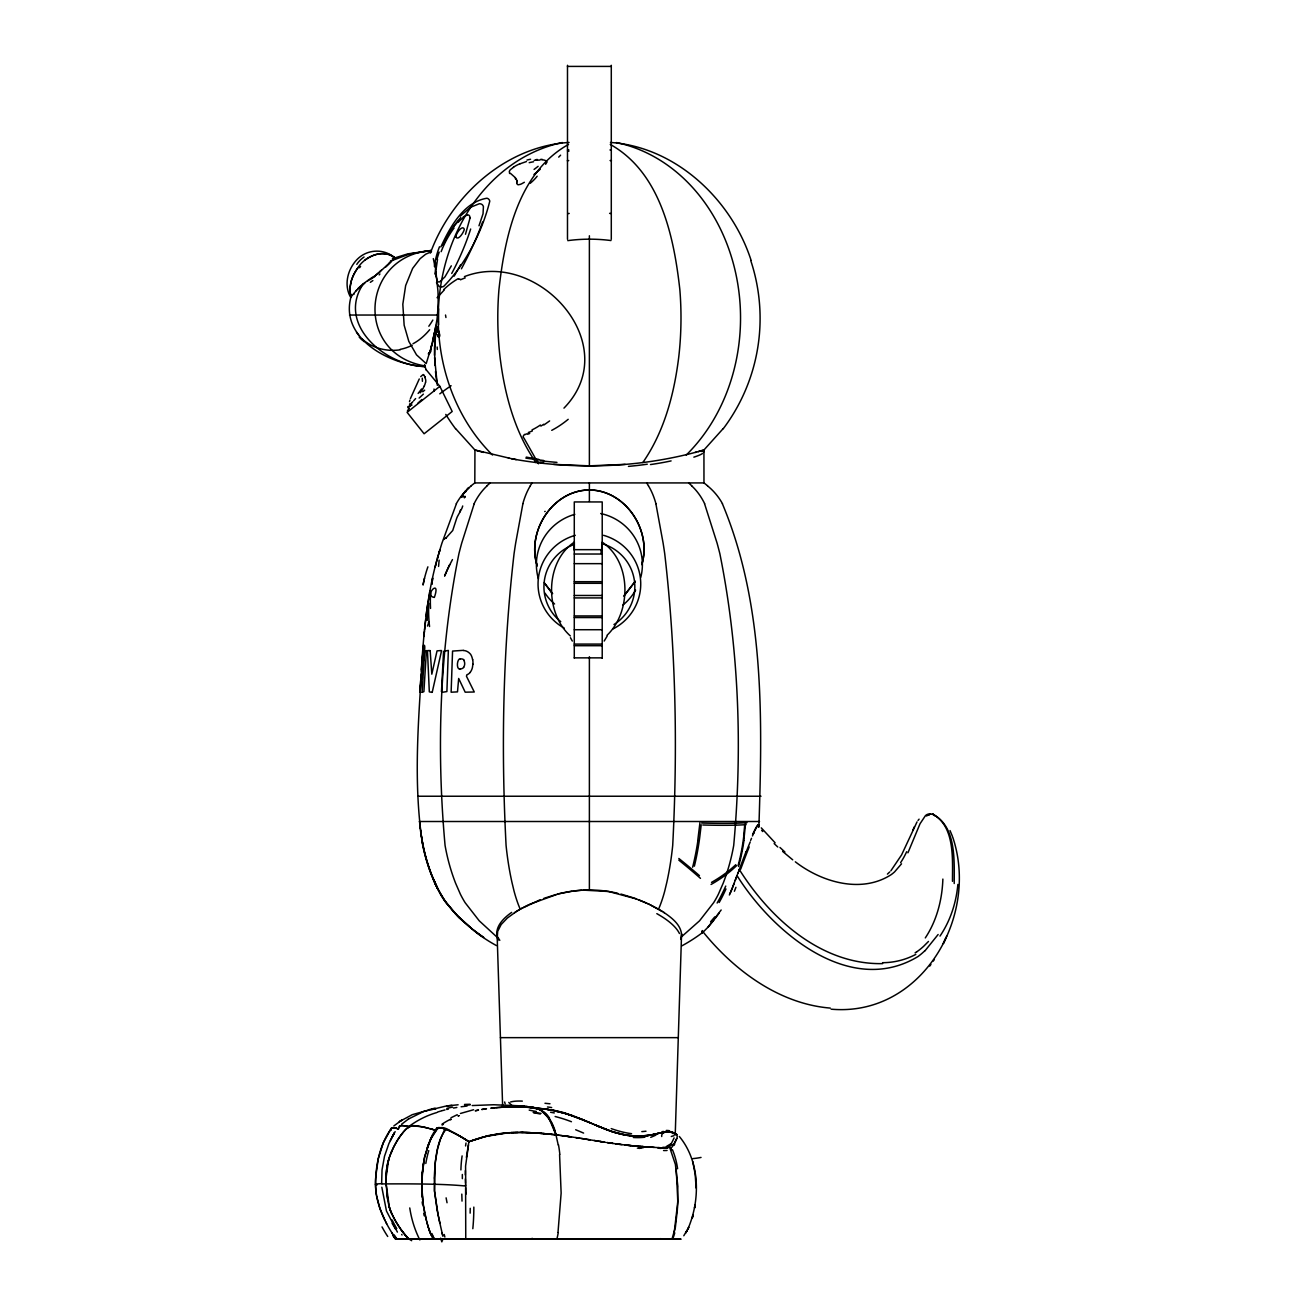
<?xml version="1.0" encoding="UTF-8"?>
<svg xmlns="http://www.w3.org/2000/svg" width="1306" height="1306" viewBox="0 0 1306 1306"><rect width="100%" height="100%" fill="white"/><g stroke="black" fill="none" stroke-linecap="round" stroke-linejoin="round"><path stroke-width="1.5" d="M574.281 550.087L574.281 542.17C544.765 561.939 544.602 612.938 570.347 635.94M465.311 1174.91L465.377 1170.584M679.349 1136.498C700.375 1161.785 700.506 1200.622 687.56 1229.746L688.768 1227.33L683.789 1235.754M435.127 274.015L435.747 265.755M663.66 912.29C671.937 917.889 681.993 925.399 681.618 936.5M421.724 1182.763L423.405 1163.042M434.294 1178.192L434.457 1190.321M422.165 1173.327L421.838 1189.505M497.194 933.741L497.162 936.5M421.789 1180.657L421.756 1186.403M434.278 1177.816C435.078 1161.899 436.335 1140.726 446.081 1129.363M421.773 1180.493L421.952 1176.592M675.218 1135.094L681.569 933.741M421.969 677.504L422.181 672.819M677.7 1204.458L677.814 1186.779M677.651 1205.275L677.471 1208.523M375.818 1176.494C373.532 1198.026 382.495 1218.776 394.167 1236.325M420.091 691.805L422.442 662.632M421.234 671.202L423.617 644.886M429.87 590.998L429.609 593.316M421.985 1175.873L424.711 1156.479L430.18 1140.301M421.348 669.521C423.862 630.504 427.405 591.177 438.767 553.597A480.412 480.412 0 0 1 441.934 543.165L456.398 503.757M677.422 1209.34L675.365 1227.395L672.035 1238.921L396.142 1238.921M375.834 1176.004L378.234 1158.846L383.262 1142.848L391.327 1128.237L395.947 1128.172M474.209 503.757L461.687 543.165A480.412 416.043 90 0 0 458.945 553.597C439.681 649.066 436.253 748.567 445.068 845.423A179.493 155.447 90 0 0 452.578 874.906A196.553 170.221 90 0 0 455.582 883.183L460.398 894.218A98.701 85.478 90 0 0 465.132 902.691L479.253 920.828L497.276 937.382L497.668 931.374L501.161 924.534L507.348 918.036L516.164 911.621M745.661 822.535L743.816 840.46M954.213 883.525C954.196 860.262 956.482 826.274 932.582 814.095C955.143 826.274 952.417 858.956 952.482 881.321M420.042 692.311C417.936 689.601 428.678 635.744 423.177 646.992C419.112 712.896 412.418 779.829 422.752 845.423A179.493 179.493 0 0 0 431.421 874.906A196.553 196.553 0 0 0 434.882 883.183L440.432 894.218A98.701 98.701 0 0 0 445.917 902.691L458.879 917.661L476.674 932.859A161.177 161.177 0 0 0 496.427 945.577M472.919 664.199L472.413 667.546A10.138 7.15 -84.3 0 1 470.225 672.264M744.763 824.51L743.669 835.807M422.213 1172.739L424.254 1158.471L428.107 1145.182M424.009 636.153L423.928 636.43M424.075 634.977L424.499 630.945M424.172 633.965L424.27 632.953M391.016 1128.923L391.18 1130.163A35.964 7.314 35 0 1 390.967 1129.461A30.691 6.236 35 0 1 391.016 1128.923C379.311 1145.329 374.985 1167.335 375.671 1187.693M434.49 355.265L435.616 332.099L434.474 348.065L435.012 365.5M425.723 619.681L425.185 624.056M699.934 822.764L697.714 840.917M424.564 629.949L425.119 625.019M701.208 824.755L699.869 836.167A186.04 122.927 -86.9 0 1 694.368 866.188M435.273 1162.405L434.506 1191.186L438 1214.237M427.911 603.062L428.041 601.87L427.764 604.058A257.919 184.685 6 0 0 426.099 616.383M423.046 657.049L423.683 651.563M681.601 936.712L699.526 920.828L713.647 902.691A98.701 85.478 -90 0 0 718.382 894.218L723.197 883.183A196.553 170.221 -90 0 0 726.185 874.906A179.493 155.447 -90 0 0 733.711 845.423C742.526 748.567 739.098 649.066 719.835 553.597A480.412 416.043 -90 0 0 717.092 543.165L704.571 503.757M754.754 830.877A43.31 2.987 -69.8 0 1 758.9 826.714C762.378 719.084 764.908 605.119 722.381 503.757M432.678 578.068L431.927 584.125M435.371 1161.589L437.526 1149.149M432.433 579.701L431.829 584.141M429.658 592.5L429.854 590.981M466.389 1157.443L466.585 1156.055M468.511 1144.921L465.573 1166.062L465.801 1192.77M661.718 1136.53C660.314 1128.808 681.716 1130.751 676.394 1139.403M694.563 1208.083L695.053 1204.85L694.612 1207.756M432.27 580.288L432.661 578.395M466.634 1155.908L468.887 1141.673L467.515 1140.791M558.005 1232.391L561.139 1193.064L559.572 1154.439M641.981 563.996C651.906 529.991 625.133 489.766 588.875 489.979C552.209 490.566 526.204 531.917 537.288 566.004C526.122 531.754 552.52 490.158 589.381 489.962C625.705 490.158 652.118 530.693 641.785 564.665M431.911 344.278L430.719 349.159L434.62 332.116A43.996 8.032 -86 0 0 435.926 325.406L437.118 328.002M434.637 332.132L432.923 339.658M387.702 1163.14A70.54 65.3 90 0 0 386.201 1183.938A70.263 65.055 90 0 1 387.702 1163.14L388.225 1161.344A59.733 55.293 90 0 1 388.992 1158.667A65.267 60.435 90 0 1 390.821 1153.459L392.257 1150.064A85.494 79.144 -90 0 1 400.86 1135.143L405.644 1129.543A27.263 25.238 -90 0 1 407.439 1127.992L409.643 1126.376M437.706 1148.415L440.253 1139.779M437.51 259.339L435.42 274.048L437.51 281.476A15.835 5.714 -73.2 0 0 439.714 281.818L444.938 276.872L451.321 265.853M428.776 621.558L428.27 623.386M522.89 503.757L515.658 543.165A480.412 240.206 -90 0 0 514.074 553.597C502.875 650.257 501.014 748.289 506.075 845.423A179.493 89.739 -90 0 0 510.401 874.906A198.724 99.37 -90 0 0 511.919 882.187L514.025 890.986A100.301 50.15 -90 0 0 518.662 905.433L520.196 909.188L516.784 911.229M674.206 1232.603L677.814 1201.569L676.23 1169.033M436.188 563.164L435.143 566.967M435.633 565.123L435.877 564.143M435.371 566.249L435.094 567.147M692.425 1217.518L693.16 1214.76L692.343 1217.845M439.322 551.867L439.926 549.891L437.983 556.47M436.4 562.184L437.232 559.311M462.716 505.977L462.144 507.74A4.081 1.061 -65.5 0 1 461.753 508.654L457.443 516.523A6.301 1.91 -69.3 0 0 456.561 518.662L452.725 530.497L445.575 538.447M437.722 557.401L437.461 558.348L438.032 556.47M680.997 939.455L681.667 934.9M427.944 624.546L427.486 626.08M409.48 401.66L409.937 400.126M427.47 650.715L429.315 691.854L432.041 692.392M426.736 1149.149L431.16 1138.293L436.89 1129.592M410.411 398.591L419.275 378.969M351.445 295.336C338.287 337.764 389.433 364.88 425.087 366.562C385.499 366.023 335.74 324.231 363.509 283.549M701.926 931.864L701.91 932.762L702.889 932.255A49.661 2.726 -52.2 0 1 702.546 930.558L701.975 931.717M676.72 1138.505L673.831 1144.301M440.514 1139.028L444.889 1128.923A30.691 7.624 34.2 0 1 446.456 1129.51L448.627 1130.392M738.004 872.914L732.666 887.182M736.731 876.359L735.213 880.44M737.874 873.257L746.02 851.708M430.392 253.086C451.55 195.198 506.255 146.207 569.057 142.452M734.135 883.346L733.58 884.799M733.401 885.288L732.291 888.129M428.237 1144.856L429.854 1141.003M465.475 234.28L470.095 217.808M676.394 1139.371L676.051 1140.236M478.992 225.807L483.04 213.776L483.416 206.609A21.778 8.571 -52 0 0 479.302 203.752L470.486 207.295L460.332 216.045M732.437 887.721L731.474 890.137M440.873 246.932C449.884 227.326 463.597 202.038 486.926 198.234A21.435 8.587 -48.9 0 1 489.783 201.124C482.42 231.276 465.475 264.498 443.616 286.471A26.659 10.448 -71.6 0 1 439.077 286.275L436.465 282.667M732.095 888.602L730.364 892.749M390.821 1153.459L391.522 1151.745M831.122 1009.179C921.465 1017.227 979.941 916.551 952.564 836.705M662.273 911.392L658.583 909.188L660.101 905.433A100.301 50.15 90 0 0 664.754 890.986L666.86 882.187A198.724 99.37 90 0 0 668.362 874.906A179.493 89.739 90 0 0 672.704 845.423C677.765 748.289 675.904 650.257 664.705 553.597A480.412 240.206 90 0 0 663.121 543.165L655.89 503.757M731.148 890.921L729.94 893.712M917.024 821.898L901.581 854.924L890.888 870.775M438.571 566.429L439.143 560.094M750.624 840.411L751.521 838.305M730.168 893.206L729.368 895.002M912.91 830.061L914.429 826.633M675.839 1140.726L674.99 1142.472M946.687 936.239L943.324 943.552L945.985 937.773M753.872 833.114L754.378 832.069M429.968 1140.775C434 1129.363 439.485 1122.85 451.615 1131.747M907.931 852.802L920.044 823.727L925.448 815.63A15.574 7.999 -81.9 0 1 928.158 814.144L930.117 814.095L928.876 815.14M430.311 1140.04L433.037 1134.93M390.282 1140.53L394.412 1132.808L388.959 1143.419L384.519 1156.202L382.038 1169.85L381.63 1183.742M460.74 264.612L454.161 276.121M391.784 1137.493L395.147 1131.633M604.188 641.05L607.208 636.006M674.778 1142.848L674.092 1143.942M685.879 1232.668L687.185 1230.399L685.683 1232.978M530.318 485.685L532.097 482.926M461.279 496.721L463.532 493.717M407.407 410.917L409.268 408.272M433.641 1133.935L436.024 1130.376A27.687 6.873 34.2 0 1 443.73 1128.498M938.132 934.492L925.072 950.719M420.712 376.634L423.144 374.544A29.091 5.012 -76.2 0 1 423.764 374.985M350.808 297.164L356.489 290.291M721.157 910.004L707.819 927.391M642.813 462.553C664.395 431.486 674.223 393.857 678.777 356.75A162.222 75.65 -90 0 0 679.822 289.426C673.896 236.533 660.542 172.588 610.261 144.411M718.969 913.302L715.394 918.249M929.758 966.097L930.917 964.465M933.268 961.085L934.378 959.486M429.005 353.11L428.319 353.975L428.988 353.126A36.519 7.346 87.6 0 0 430.784 349.551M901.532 863.805L894.61 871.853A54.983 43.653 78.9 0 1 891.214 874.628C861.389 893.957 821.523 882.138 795.321 861.813M358.089 267.501C352.065 275.746 347.951 286.487 351.151 296.658A33.744 25.353 -35.7 0 1 350.139 287.075L351.428 280.48A40.91 30.724 -35.7 0 1 357.73 268.024C364.733 256.4 383.442 248.124 394.755 257.821M420.238 392.861L422.197 390.004A8.913 2.726 -62.5 0 0 424.189 386.005M410.166 404.958L411.047 403.815A74.932 15.754 -28.5 0 1 411.619 403.032M545.63 164.246L546.398 163.07A11.574 4.179 -20.1 0 0 546.659 162.009M714.594 919.293L709.37 925.66M453.509 226.722L458.324 221.171M432.221 692.294L441.575 650.633M723.181 428.597L703.967 449.966L699.787 451.174M918.02 820.478L919.081 819.156M463.532 493.717L465.263 491.676M437.086 297.719L444.432 289.785M411.733 402.966L412.81 401.726M403.423 1131.861L398.656 1138.375A96.824 89.641 90 0 0 393.286 1147.892L390.004 1155.467A53.171 49.22 90 0 0 388.568 1159.973L385.841 1179.432A18.072 16.733 -90 0 0 385.792 1181.391L389.368 1207.364A35.278 32.65 90 0 0 390.804 1211.707L394.836 1219.739A141.717 131.188 -90 0 0 401.383 1230.089L407.505 1237.631A20.651 19.117 90 0 0 410.117 1239.737L411.684 1240.7M415.618 398.575L413.675 400.746M708.717 926.411L703.363 931.88M465.769 491.089L468.968 487.693M403.962 1131.257L404.517 1130.669A26.969 24.961 -90 0 1 407.554 1127.927L412.223 1125.69L422.654 1126.898M399.244 1127.715L399.114 1126.703A45.514 6.285 22 0 1 409.349 1126.605L409.447 1126.556A45.514 7.314 21.5 0 1 421.74 1126.719L424.94 1127.405M928.484 941.446L923.783 946.164A88.286 74.132 67.2 0 1 916.959 951.699M563.963 408.125C625.443 345.062 538.137 247.911 464.43 276.611M355.885 290.911L364.766 283.108M624.905 594.899L635.369 581.203L623.631 596.091M394.477 258.082L392.779 259.747M392.584 259.943L391.457 261.037M391.588 260.906L390.38 262.065M487.089 485.685L490.158 482.926M390.641 261.82L388.976 263.404M419.128 398.069L423.373 394.102M389.253 263.143L382.446 269.444M887.427 874.106L889.729 871.935M382.152 269.705L374.332 276.513A18.529 1.355 -39.8 0 0 377.418 273.885M379.295 272.236L380.128 271.501M378.854 272.611L377.532 273.754M533.942 174.547L540.325 169.176M401.546 1124.27L408.582 1118.932M434.359 597.397C441.346 577.285 423.111 595.928 434.31 597.413M471.254 485.685L474.813 482.926L703.967 482.926L707.509 485.685M393.857 1125.919L402.117 1119.879L399.195 1121.772M607.078 635.238C631.729 611.747 631.516 561.776 602.213 542.17L602.213 549.663L574.281 549.663L574.281 542.17M439.844 386.331L407.097 412.337L424.107 433.772L452.186 411.488L439.844 386.331L425.936 369.418M646.666 1238.757L650.568 1238.937M407.439 1127.992L408.713 1127.062M442.179 1125.103L443.338 1124.254M549.63 420.924L543.949 424.94M367.639 280.986L369.141 279.925M926.525 816.005L929.823 814.095M463.222 216.927L467.205 215.033M513.585 167.217L510.434 169.633A9.403 2.743 -28.7 0 0 509.503 172.294M915.098 952.841L916.91 951.633M524.359 182.269L521.682 183.787A6.432 2.792 -28.4 0 1 520.066 184.424L518.417 184.75A2.677 1.224 -29.5 0 1 517.878 184.685L517.339 184.342A8.244 3.722 -27.7 0 1 517.111 183.966A15.003 6.889 -23.5 0 1 516.719 182.758M514.45 912.731L517.225 910.951M399.914 1121.315L412.239 1114.687L429.788 1109.741M517.829 910.592L520 909.303M408.37 1119.062L423.846 1111.406L446.277 1106.002M520.196 909.188L540.096 899.785M520.963 908.747L522.547 907.866M450.325 1119.846L451.239 1119.34M462.993 496.59A34.38 6.416 -65.1 0 0 462.699 496.721L461.361 497.423M458.912 279.353L459.81 278.864M444.497 539.068L443.648 539.443M523.445 907.392L528.359 904.895M450.994 1117.756L457.247 1114.72M390.396 261.167L409.496 254.001L431.225 250.54C360.244 255.813 354.448 354.612 425.315 365.974M529.305 904.421L557.776 894.088M568.518 144.411C518.237 172.588 504.867 236.533 498.957 289.426A162.222 75.65 90 0 0 500.002 356.734C504.557 393.857 514.384 431.486 535.95 462.553M520.049 163.789L526.449 161.569M528.293 432.515L532.342 430.996M543.835 898.381L556.209 894.496M484.461 1136.71L468.887 1141.673L488.705 1135.534L505.569 1132.955M471.009 1140.922L473.001 1140.22A84.612 41.906 -23.3 0 1 483.155 1137.036L497.749 1133.902M392.42 258.67L407.717 253.886L431.209 250.507M460.43 1113.479L473.588 1109.741M437.526 1112.043L440.857 1111.047M703.934 449.982L703.967 482.926M669.668 1147.337L675.398 1164.462L677.798 1186.011M702.71 450.341L698.139 451.631M441.689 1110.802L445.036 1109.92M699.004 451.403C638.863 467.875 575.015 470.029 513.699 459.141M695.184 452.431L696.245 452.154M429.217 1109.659L435.061 1108.108M485.277 1136.481L508.785 1132.71M557.597 894.12C577.203 888.945 598.066 888.586 617.803 893.304M656.412 1133.837L657.783 1133.494L647.988 1135.551M656.118 1133.902L659.432 1133.118M559.36 893.679L572.126 891.214M657.979 1133.461L660.967 1132.775M658.338 1133.363L666.305 1131.992M446.717 1109.496L448.399 1109.104M654.29 1134.343L660.689 1132.841M654.094 1134.375L655.024 1134.163L648.364 1135.502M654.469 1134.294L651.727 1134.898M653.914 1134.424L651.612 1134.914M446.913 1108.337L452.578 1107.113M668.884 1147.533L667.17 1147.778M660.64 1132.841L664.95 1132.106M478.339 1110.133L475.204 1110.786L478.486 1110.1M661.375 1132.694L662.191 1132.531M453.46 1108.059L456.855 1107.455M651.057 1135.028L638.634 1136.269M649.996 1135.224L638.259 1136.269M481.685 1109.512L486.501 1108.745L484.069 1109.104M482.11 1109.431L483.367 1109.218M432.531 1109.333L435.91 1108.778M431.502 1109.496L434.898 1108.99M498.729 1133.755L509.846 1132.661M463.385 496.476L463.842 496.476A15.117 2.612 -58.3 0 1 464.397 497.145M461.1 1106.786L467.075 1106.035M647.792 1135.6L642.764 1136.122M647.335 1135.649L636.985 1136.253L625.721 1135.126M400.142 349.828C388.241 351.543 375.72 349.029 365.876 341.976M451.827 1105.333L446.979 1105.937L458.128 1104.778M573.873 890.97L581.513 890.235M536.211 159.61L537.386 159.479M490.893 1108.174L492.15 1108.027M491.268 1108.125L503.43 1107.162M492.77 1107.961L494.664 1107.782M644.021 1136.024L645.376 1135.893M382.674 1183.905C404.109 1183.856 441.33 1183.562 465.54 1186.028M464.658 1105.317L470.242 1104.811M495.921 1107.668L497.798 1107.504M472.201 1105.545L493.619 1104.745L520.474 1105.839M625.15 464.381L589.381 465.85L553.63 464.381M665.521 1132.041C668.737 1129.935 675.806 1134.685 675.3 1133.706M506.14 1132.939L522.384 1132.449M498.468 1107.455L500.867 1107.308M882.66 963.616C821.36 964.922 770.132 918.608 739.278 869.486M666.582 1147.827L662.387 1147.811M501.667 1107.259L514.629 1106.9M679.757 1238.953L680.589 1238.921L678.581 1238.921M583.162 890.121L608.645 891.508L636.43 898.936M512.213 1132.547L510.842 1132.596L517.78 1132.449M504.687 1107.113L506.548 1107.031M641.964 1136.171L627.762 1135.453L613.216 1131.976M680.459 1238.953L679.479 1238.921M512.736 1132.531L514.205 1132.482M464.512 1104.435L470.127 1104.272M507.185 1107.015L509.666 1106.949M514.923 1132.449L520.131 1132.416M511.168 1105.692L531.526 1107.145M510.45 1106.933L523.935 1107.096M655.939 1238.953L657.522 1238.937M426.376 650.551L424.662 651.319L422.099 692.294M427.601 650.584L430.049 650.568M441.346 650.502L437.037 650.878L431.813 674.19L430.164 650.649M463.434 650.339L452.562 651.074L451.125 692.213L457.492 691.87L458.684 678.467L465.181 692.18L474.274 692L466.471 676.263L466.846 674.778A11.689 7.967 -82.6 0 0 470.274 672.378M655.22 1238.953L653.735 1238.953M460.349 658.795C457.165 658.224 455.892 669.341 459.957 669.178M511.495 1105.692L514.009 1105.725M396.355 1238.921L397.759 1238.921M658.518 1238.921L660.705 1238.921M671.708 1238.937L674.255 1238.921M422.148 692.376L423.895 691.625L426.442 650.633M518.204 1105.774L516.817 1105.79M396.453 1238.921L404.387 1238.904M404.746 1238.904L421.332 1238.888M671.039 1238.937L669.684 1238.937M675.79 1238.921L678.043 1238.921M567.49 66.41L611.29 66.41M610.457 142.452C675.708 146.909 731.425 199.394 751.081 260.302M349.486 315.04L437.445 315.04M574.281 554.022L602.213 554.022M574.281 563.653L602.213 563.653M574.281 581.692L602.213 581.692M574.281 583.309L602.213 583.309M574.281 595.471L602.213 595.471M574.281 597.919L602.213 597.919M574.281 615.942L602.213 615.942M574.281 617.558L602.213 617.558M574.281 629.721L602.213 629.721M574.281 644.087L602.213 644.087M574.281 645.703L602.213 645.703M574.281 657.865L602.213 657.865M417.773 796.236L761.006 796.236M929.497 814.095L932.941 814.095M419.259 821.507L759.521 821.507M500.41 1037.65L678.369 1037.65M443.665 1238.921L458.341 1238.921M396.093 1239.214L680.867 1239.214M677.732 1238.921L672.035 1238.921M422.213 1238.888L442.603 1238.921M653.343 1238.953L651.384 1238.953M665.162 1238.921L669.194 1238.937M515.87 1106.917L517.715 1106.933M520.343 1132.416L525.045 1132.498M518.351 1105.774L530.22 1106.933M521.012 1132.416L529.24 1132.629M513.013 1105.709L515.952 1105.774M637.932 1136.269L629.721 1135.714M522.351 1132.433L523.706 1132.465M518.955 1106.949L520.18 1106.982M540.766 159.332L542.317 159.414M830.273 1008.085C779.453 1003.939 734.494 970.685 703.183 932.043M520.768 1106.998L523.135 1107.064M524.62 1132.482L532.375 1132.808M517.927 1105.823L522.726 1106.035M525.714 1132.514L530.383 1132.694M663.334 1147.941L649.294 1147.06M523.853 1107.096L535.607 1107.815L534.725 1107.668M636.985 1136.253L626.407 1135.241M524.457 1107.113L525.681 1107.178M529.126 1132.645L531.509 1132.743M526.906 1107.227L533.697 1107.651M530.628 1132.71L539.003 1133.233M660.673 1147.778L657.946 1147.615M520.457 1105.839L537.566 1108.843A84.302 40.698 89.2 0 1 542.398 1111.08L543.329 1111.863M532.636 1132.792L541.745 1133.445M529.322 1107.357L530.971 1107.39M652.38 1147.272L650.143 1147.125M668.705 1131.976L672.982 1132.677L671.659 1132.335M534.905 1132.922L540.325 1133.33M646.519 1146.897L647.76 1146.978L643.629 1146.701M654.175 1147.37L642.03 1146.603M642.274 1146.57L643.287 1146.652M532.587 1107.57L534.285 1107.733L526.302 1106.411M641.262 1146.505L643.956 1146.717M642.634 1146.619L635.81 1146.08M639.94 1146.423L641.295 1146.521M539.411 1133.233L544.129 1133.641M640.413 1146.472L627.843 1145.329M521.355 1105.888L522.269 1105.97M540.537 1133.33L544.292 1133.657M638.569 1146.309L634.422 1145.966M523.233 1106.117L524.228 1106.198M542.774 1133.51L549.875 1134.179M544.945 1133.722L546.594 1133.869M543.9 1133.608L547.573 1133.951M633.051 1145.835L634.079 1145.933M635.614 1146.08L628.888 1145.427M546.92 1133.902L555.964 1134.865L558.217 1144.97M547.9 1133.983L549.222 1134.114M384.666 253.625L389.58 254.735L394.804 257.772A27.606 27.606 0 0 0 356.016 260.612A37.907 37.907 0 0 0 351.787 266.538C346.384 275.746 345.127 287.94 350.677 297.376M550.201 1134.212L552.014 1134.392M630.814 1145.607L624.709 1144.97M551.099 1134.294L555.034 1134.751M627.582 1145.28L628.415 1145.362M625.754 1145.101L627.615 1145.28M619.828 1144.35L624.921 1144.97M546.806 1109.316L535.28 1107.749M542.317 1108.761L543.851 1108.957M541.745 1108.696L545.892 1109.202M558.315 1135.159L556.111 1134.881L551.883 1123.503L546.365 1115.014L540.455 1109.92L534.562 1107.782M621.166 1144.529L621.966 1144.627M541.321 1108.647L536.472 1107.945L537.697 1108.141M545.32 1109.137L546.643 1109.3M559.507 1135.322L556.111 1134.881L554.952 1131.061M559.425 1135.306L570.053 1136.726M620.35 1144.431L617.134 1144.007M554.887 1134.734L555.964 1134.865L549.238 1118.834M560.519 1135.436L561.613 1135.567M562.233 1135.665L563.327 1135.812M618.75 1144.219L620.53 1144.464M547.116 1109.349L567.033 1113.757M563.67 1135.845L567.751 1136.4M564.91 1136.008L562.723 1135.714M547.557 1109.414L550.675 1109.855M617.428 1144.04L615.518 1143.795M618.424 1144.203L608.939 1142.848M548.83 1109.578L546.512 1109.267L551.883 1110.051M565.939 1136.155L566.935 1136.285M567.441 1136.351L568.551 1136.514M613.102 1143.452L611.975 1143.305M568.192 1136.465L569.285 1136.628M568.975 1136.563L571.457 1136.938M611.502 1143.223L607.355 1142.619M570.591 1136.808L573.383 1137.216M609.118 1142.881L612.106 1143.305M574.183 1137.33L576.893 1137.755M606.702 1142.521L607.894 1142.685M575.734 1137.575L577.97 1137.918M576.583 1137.706L580.125 1138.261M605.69 1142.358L584.435 1138.946M550.577 1109.839L556.552 1110.933M579.619 1138.179L583.798 1138.848M530.644 1106.998L532.93 1107.374M581.382 1138.457L590.116 1139.844M602.752 1141.901L604.074 1142.097M600.385 1141.509L602.507 1141.852M588.875 1139.648L589.708 1139.779M601.968 1141.771L603.29 1141.983M523.412 1106.133L524.359 1106.296M594.083 1140.481L600.956 1141.607M532.342 1107.276L536.276 1107.912M552.03 1110.067L553.401 1110.312M515.201 459.418L516.229 459.598M552.879 1110.214L555.197 1110.655M514.695 459.32L511.723 458.781M626.178 1135.208L614.424 1132.351M512.703 458.961L474.845 449.982L477.621 450.782M625.313 1135.061L623.011 1134.604M675.594 1133.755L677.079 1134.555M508.377 458.145L509.307 458.324M525.322 1106.46L528.685 1107.162M554.789 1110.573L573.383 1115.977M624.382 1134.881L616.726 1133.037M409.382 1126.621C405.66 1126.311 399.13 1123.813 399.244 1127.682M422.85 1126.947L427.127 1127.927M556.176 1110.851L557.58 1111.145M437.788 335.658L438.114 336.23A4.016 1.649 85.4 0 0 438.702 336.964L439.42 335.152M622.293 1134.457L618.113 1133.428M558.331 1111.324L559.899 1111.7M425.152 1127.453L432.041 1129.249M427.34 1127.992L428.482 1128.286M620.987 894.071L633.394 897.842M483.595 452.431L478.274 450.978M429.641 1128.58L436.041 1130.425L432.286 1129.315M561.482 1112.108L563.849 1112.777M617.101 1133.151L610.343 1131.012M398.51 1129.07A28.569 5.812 35 0 0 396.028 1128.188L398.395 1129.021M562.804 1112.467L582.117 1119.405M673.112 1132.726L674.99 1133.967M615.322 1132.629L609.151 1130.572M443.86 1128.596L444.889 1128.923L440.677 1127.813A26.659 6.612 34.2 0 0 436.873 1128.123L436.008 1130.261M564.616 1113.006L589.741 1122.621M673.537 1132.857L674.353 1133.216M612.841 1131.845L610.49 1131.045M567.816 1114.018L570.2 1114.834M612.514 1131.747L594.279 1124.58M571 1115.112L575.946 1116.94M609.722 1130.784L606.915 1129.755M634.406 898.185L646.748 903.164M609.592 1130.735L601.038 1127.437M572.322 1115.585L573.154 1115.879M606.147 1129.461L608.123 1130.212M607.339 1129.919L591.324 1123.307M446.211 1129.412L446.456 1129.51A34.691 8.62 34.2 0 1 454.88 1133.396L457.818 1134.947M606.213 1129.478L601.299 1127.535M575.097 1116.614L578.933 1118.116M638.667 899.785L649.474 904.421M578.166 1117.822L584.304 1120.319M582.9 1119.732L593.952 1124.433M581.594 1119.193L590.802 1123.078M598.491 1126.36L599.895 1126.947M599.47 1126.784L597.903 1126.115M598.409 1126.327L599.372 1126.735M595.683 1125.184L597.397 1125.903M595.373 1125.037L596.385 1125.462M448.758 1130.441L454.586 1133.216M647.776 903.638L658.583 909.188M451.745 1131.812L460.806 1136.661M650.404 904.878L664.33 912.731M454.733 1133.298L454.88 1133.379A44.992 11.166 34.2 0 1 468.887 1141.689L464.299 1138.767M457.965 1135.045L464.005 1138.571M461.116 1136.84L467.205 1140.595M540.782 1110.149L537.762 1108.582A81.103 32.944 -10 0 0 539.394 1108.974M438.636 336.85L438.424 336.638A6.171 2.481 84.9 0 1 438.114 336.246L438.147 336.279M540.962 1110.263L548.977 1118.458M481.979 936.271L483.71 937.447L475.204 931.325M510.417 173.323L515.592 177.894M480.886 935.667L473.556 930.035M365.06 341.405L363.525 340.229M474.16 930.672L471.091 928.06M792.726 859.838L782.637 851.43M472.511 929.382L457.443 915.735L446.358 902.675A99.191 99.191 0 0 1 440.089 892.863A111.353 111.353 0 0 1 437.298 887.492L434.261 880.832M408.99 1238.937L407.26 1237.402A30.185 27.932 90 0 1 406.035 1236.096L403.26 1232.701A109.916 101.754 -90 0 1 401.415 1230.17A117.769 109.035 -90 0 1 396.306 1222.318L395.359 1220.702A76.303 70.638 -90 0 1 391.62 1213.388L390.951 1211.739A47.587 44.061 90 0 1 388.959 1205.732L388.535 1203.92A63.374 58.672 -90 0 1 387.833 1200.214L387.686 1199.283A110.977 102.75 90 0 1 387.082 1194.598L386.152 1183.938M470.062 927.391L454.831 913.204M688.621 482.926L691.69 485.685M363.019 339.805L361.876 338.76M779.96 847.463L784.906 852.018M777.756 846.99L774.148 843.578M775.095 842.778L761.267 827.857M544.275 582.688L552.65 593.659M453.835 912.11L444.611 900.454L436.775 887.28M551.459 592.385L545.173 584.157M405.627 1235.639L404.436 1234.219M455.598 428.597L474.943 450.015L474.813 482.926M358.726 335.283L356.489 332.214M646.682 482.926L648.445 485.685M392.861 1234.415L391.865 1232.864M737.221 875.902C772.336 932.011 849.912 997.8 918.102 956.465A88.857 74.458 71.1 0 0 924.991 950.605M381.825 1187.203L386.462 1210.972L397.399 1232.097M395.587 1229.158L392.11 1223.265M437.69 335.479L437.102 334.434M570.444 637.72L572.322 641.05M432.351 1237.517L429.217 1230.072M386.674 1223.722L385.596 1221.567M516.245 178.938L516.49 179.444A24.651 9.844 -37.7 0 1 516.801 180.848M538.48 463.793L524.114 438.359A4.669 2.726 29.9 0 1 523.118 436.465A4.702 2.743 29.6 0 1 523.347 436.024L524.098 434.849A14.284 8.244 25.3 0 1 524.783 434.327M436.939 887.117L435.975 885.076M384.911 1220.179L380.111 1208.964M424.156 375.377L425.054 377.663M435.42 884.391L437.69 888.635L434.392 881.142M435.747 884.57L435.29 883.542M431.241 1235.296L429.854 1231.852M435.29 884.113L432.351 876.653A180.391 180.391 0 0 1 422.752 844.411L421.658 838.305M435.045 883.019L432.678 877.452M437.934 329.847L439.224 333.944M434.163 880.619L431.502 874.481A179.526 179.526 0 0 1 422.964 844.607L421.169 835.22M391.278 1212.556L391.637 1213.388M950.033 830.583L952.352 836.15M430.507 1233.582L429.364 1230.513M429.919 1232.031L429.037 1229.55M379.85 1208.213L376.503 1195.643M429.282 1230.285L428.254 1227.183M425.234 378.169L425.625 379.589A9.06 2.873 -62.1 0 1 425.609 382.185M429.054 1229.583L426.67 1221.583M428.172 1226.905L427.062 1223.053M431.519 251.634L425.707 254.213L420.108 258.67L412.631 268.399L405.66 285.524L402.819 304.233L404.142 325.194L408.811 341.372L416.5 354.84L426.197 363.623L433.086 341.111L436.988 319.448A37.286 7.363 -86.8 0 0 437.934 290.993L435.943 271.811M442.914 1236.325L442.048 1232.864M426.98 1222.775L423.454 1205.895M442.636 1235.247L439.844 1223.004M426.393 1220.506L425.168 1215.217M692.751 1161.54L695.2 1174.372L696.098 1188.003M433.314 258.604L435.192 267.436M439.077 1219.38L439.893 1223.265M439.73 1222.498L438.587 1217.045M438.767 1217.927L438.424 1216.261M438.261 1215.462L438.457 1216.457M438.081 1214.678L438.31 1215.723M437.918 1213.878L438.147 1214.972M437.853 1213.486L437.249 1210.482M424.662 1212.801L423.862 1208.442M437.118 1209.846L434.49 1190.794M422.23 841.554L422.817 844.639M437.33 385.368L434.572 357.566M532.146 1238.284L532.277 1238.594M436.971 383.393L435.469 371.557M423.781 1207.919L423.079 1203.316M421.838 838.436L420.614 831.416M423.373 1205.405L421.773 1187.072M376.373 1194.843L375.704 1188.313M420.859 832.069L420.532 830.763M472.739 659.628L472.952 661.799A17.06 12.113 -84.5 0 1 472.903 664.199M420.679 830.763L420.205 828.118M423.013 1202.875L422.132 1194.451M420.352 828.118L420.042 826.796M422.883 1201.781L422.589 1199.186M497.178 936.728L497.766 939.471A100.35 35.556 -7.2 0 0 497.913 940.614M420.271 827.465L419.814 824.821M420.124 826.143L419.553 822.16M422.409 1197.455L421.903 1190.631M422.099 1193.978L421.854 1189.864M386.201 1184.803L386.266 1185.668M465.752 1238.774L465.605 1187.676M421.871 1190.321L421.773 1187.399M465.818 1193.292L465.867 1194.321M465.491 1184.656L465.524 1185.554M497.113 934.9L502.647 1106.476M465.458 1183.334L465.344 1178.91M516.866 181.485L516.866 182.709M611.29 65.3L611.29 239.276M602.213 658.142L602.213 501.945L574.281 501.945L574.281 658.142M601.103 550.43L601.103 553.009M589.381 235.782L589.381 465.85M589.381 482.926L589.381 501.406M589.381 656.738L589.381 889.957M567.49 65.3L567.49 239.276M438.587 308.771L438.587 324.835M356.783 264.367A17.957 11.868 -49.8 0 1 364.064 257.004M359.558 267.73A22.937 8.767 -46.7 0 1 360.57 266.457M370.333 282.325A49.922 10.464 -28.5 0 1 372.879 280.578M370.153 279.615A24.847 3.412 -30.2 0 1 374.904 276.464M381.254 270.342A25.875 2.253 -39.1 0 1 379.687 271.713M390.951 261.886A26.953 1.306 -40.3 0 1 385.841 266.946M364.962 260.057A29.467 19.264 -49 0 1 384.535 253.903M609.984 149.961A160.948 146.664 -0.2 0 1 611.355 150.141M567.588 151.267A160.801 145.325 0 0 1 568.943 151.104M567.767 240.631A133.767 107.321 -0.3 0 1 611.012 240.549M616.383 142.534A178.155 150.304 90 0 1 735.523 272.334A178.155 150.304 90 0 1 686.254 455.027M701.24 451.37A114.814 5.583 -9.2 0 1 704.081 451.745M702.399 453.59A116.512 12.064 -5.2 0 1 693.845 457.149M750.705 260.433A183.64 183.64 0 0 1 723.295 428.678M671.104 460.904A115.565 21.402 -1.5 0 1 650.502 464.561M647.27 464.201A113.573 25.924 -0.3 0 1 628.447 466.389M556.96 462.373A113.573 21.712 1.3 0 1 540.651 460.789M543.72 460.512A115.565 16.374 3.2 0 1 525.877 458.112M492.509 455.027A178.155 150.304 -90 0 1 443.24 272.334A178.155 150.304 -90 0 1 562.38 142.534M538.872 459.418A116.512 6.301 8.7 0 1 526.285 457.1M544.08 463.287A114.814 2.318 12.2 0 1 537.778 461.851M455.484 428.678A183.64 183.64 0 0 1 445.787 414.41M426.034 369.843A183.64 183.64 0 0 1 424.581 364.57M567.326 160.736A159.25 144.052 -0.3 0 1 568.698 160.556M610.082 160.524A159.25 144.052 -0.3 0 1 611.453 160.687M567.849 213.613A141.277 121.719 -0.5 0 1 569.187 213.449M609.608 213.351A141.277 121.719 -0.5 0 1 610.947 213.531M435.192 261.575A82.507 7.591 87.8 0 1 436.024 265.151M445.934 317.521A132.396 2.808 79.9 0 1 445.526 315.024M505.193 1103.733A82.049 13.452 20 0 1 504.704 1101.97M533.191 1112.369A81.364 10.366 12.6 0 1 541.059 1113.398M534.154 1107.961A51.391 24.406 84.9 0 1 537.729 1109.218M442.016 1124.172A92.857 86.702 63.5 0 1 450.668 1119.177M458.194 1115.895A92.857 86.702 63.5 0 1 458.961 1115.618M435.877 1130.229A64.418 58.819 -87.7 0 1 437.771 1128.466M409.17 1126.311A97.787 90.522 -90 0 1 436.775 1112.565M465.997 1143.028A40.878 19.394 -69.8 0 1 465.556 1145.95M549.108 1118.263A54.428 26.871 -88.2 0 1 555.164 1130.98M391.131 1128.58A27.214 5.534 35 0 1 396.012 1128.172M447.044 1202.761A107.174 10.007 80.7 0 1 446.113 1197.847M444.889 1237.043A63.488 28.275 -84.6 0 1 444.236 1234.48M460.904 1169.947A89.885 66.949 82.7 0 1 462.112 1155.908M462.357 1178.665A118.813 66.671 86.5 0 1 462.34 1174.469M461.802 1194.108A103.435 21.418 87.3 0 1 462.014 1201.112M473.833 1207.087A82.196 26.43 86.5 0 1 472.821 1228.701M470.144 1213.143A50.052 1.224 -88.8 0 1 470.225 1208.311M558.233 1232.603A45.122 18.757 -89.2 0 1 556.846 1239.214M558.478 1144.758A88.433 44.078 -88.4 0 1 559.85 1154.292M674.745 1232.848A37.188 28.814 87.2 0 1 672.508 1239.28M672.492 1149.819A75.062 68.141 -81 0 1 677.602 1168.756M672.41 1144.497A23.377 11.134 18.4 0 1 668.248 1146.211M673.21 1145.101A23.116 12.064 31.4 0 1 670.68 1148.154M667.056 1150.472A62.541 24.879 21 0 1 663.546 1150.537M661.146 1148.398A152.182 10.056 6.1 0 1 658.208 1148.219M673.651 1144.236A42.037 18.953 10.2 0 1 673.276 1144.693M670.223 1147.125A54.623 52.305 -57.6 0 1 671.496 1149.77M675.643 1239.165A87.665 1.535 -4 0 1 676.214 1239.149M680.377 1239.214A87.665 1.535 -4 0 1 680.508 1239.247M654.828 1239.165A87.665 3.134 -3.5 0 1 655.873 1239.165M655.906 1135.11A84.515 9.991 -16.1 0 1 650.731 1137.346M639.124 1148.431A73.773 10.628 -16.1 0 1 643.76 1147.501M664.787 1132.286A68.598 16.26 -32.6 0 1 665.685 1132.204M662.371 1131.633A71.65 16.064 -31.7 0 1 663.546 1131.453M575.668 1129.755A94.473 12.211 23 0 1 583.602 1133.086M555.132 1116.516A70.426 31.768 25.3 0 1 571.44 1121.723M547.475 1106.998A72.483 34.576 24.1 0 1 551.671 1107.553M550.593 1112.271A71.781 29.924 21.7 0 1 554.315 1112.941M510.63 1101.97A78.931 19.949 22.5 0 1 522.318 1101.121M666.207 1147.288A29.581 13.762 25.8 0 1 662.828 1147.288M674.68 1144.105A42.021 19.378 13.8 0 1 674.043 1145.362M674.108 1137.885A58.019 7.118 -51.2 0 1 670.615 1144.693M395.849 1239.149A63.488 60.517 -65.7 0 1 393.873 1236.553M387.719 1236.472A107.174 92.579 83.5 0 1 382.021 1226.905M396.649 1238.447A66.231 61.757 -80.8 0 1 394.053 1234.774M402.036 1234.986A34.021 32.258 44.7 0 1 401.66 1234.464M388.225 1161.344A60.615 56.109 -90 0 1 388.992 1158.667M387.833 1200.23A105.688 97.852 90 0 1 387.082 1194.598M390.951 1211.739A47.31 43.8 -90 0 1 388.959 1205.732M403.652 1233.207A101.901 94.326 90 0 1 401.415 1230.17M407.26 1237.402A31.148 28.83 90 0 1 406.035 1236.096M422.083 1187.399A110.047 99.844 -87.4 0 1 422.05 1182.779M422.524 1204.491A119.826 91.91 89.1 0 1 422.181 1201.928M419.879 1239.949A82.947 58.95 88 0 1 409.757 1207.936M433.821 1238.349A32.683 25.957 -74.8 0 1 432.041 1234.741M441.852 1241.892A66.231 32.144 -82 0 1 440.595 1238.153M434.016 1238.137A34.021 26.365 -77.7 0 1 431.911 1233.533M549.989 1103.766A84.368 21.973 -2.6 0 1 544.977 1103.276M556.634 1111.259A65.316 37.907 28.2 0 1 562.821 1112.81M631.565 1133.69A66.524 36.601 28.7 0 1 611.208 1128.596M644.919 1137.2A66.263 37.205 28.1 0 1 633.328 1137.493M666.207 1130.474A68.19 16.88 -34.1 0 1 669.586 1130.751M603.519 535.313A51.342 50.624 0 0 1 612.971 628.953M564.274 628.137A51.342 50.624 0 0 1 575.26 535.313M601.903 543.639A45.465 44.894 0 0 1 613.967 624.546M560.731 621.64A45.465 44.894 0 0 1 573.497 544.733M442.538 1240.684A63.488 30.985 -81.8 0 1 442.408 1240.325M659.987 1238.708A87.665 3.363 -3.8 0 1 660.934 1238.708M673.357 1133.543A84.515 9.893 -10.8 0 1 673.161 1133.706M666.354 1146.537A58.019 8.211 -40.2 0 1 670.353 1144.138M396.763 1228.62A107.174 80.858 75.8 0 1 392.143 1219.984M396.371 1238.676A63.488 59.815 -75.6 0 1 394.477 1236.08M395.636 1239.312A66.231 63.096 -66.5 0 1 392.894 1235.639M681.259 937.365A99.664 35.327 7.2 0 1 681.177 939.194M702.906 932.272A161.585 161.585 0 0 1 681.781 945.887M725.744 886.072A79.519 27.426 -72.5 0 1 717.125 903.034M745.84 852.785A46.347 3.085 -70 0 1 750.232 841.913M752.615 834.452A43.996 3.363 -70.4 0 1 758.721 827.204M707.444 485.783A60.909 60.909 0 0 1 722.479 503.708M691.625 485.783A60.909 52.746 -90 0 1 704.652 503.708M648.413 485.783A60.909 30.446 90 0 1 655.939 503.708M656.82 913.645A106.88 34.821 9.9 0 1 679.447 933.529M522.841 503.708A60.909 30.446 -90 0 1 530.367 485.783M474.127 503.708A60.909 52.746 90 0 1 487.154 485.783M499.823 940.336A99.648 33.172 -3.8 0 1 498.01 937.3M496.835 933.774A106.88 38.037 -6 0 1 511.691 912.388M456.3 503.708A60.909 60.909 0 0 1 471.335 485.783M932.468 814.095A34.887 27.083 -86.6 0 1 934.492 815.662M714.806 916.861A55.799 3.167 -52.4 0 1 710.595 921.758M725.956 888.978A78.768 30.071 -74.3 0 1 719.165 902.511M735.931 887.313A74.964 10.366 -71.4 0 1 734.396 891.263M957.869 884.423A122.111 104.496 62.7 0 1 939.993 936.092M906.674 851.708A82.196 60.549 88 0 1 900.601 862.662M762.737 831.547A247.993 230.085 -62.3 0 1 761.643 830.306M738.902 871.51A56.125 0.882 -69.6 0 1 739.702 869.339M740.665 869.225A48.649 1.681 -69.6 0 1 749.171 846.941M752.436 835.971A46.02 3.494 -70.3 0 1 754.084 832.395M567.473 150.076A159.952 145.75 0.2 0 1 568.828 149.896M667.17 1147.958A19.672 9.877 29 0 1 664.493 1148.023M701.044 1157.426A121.964 20.472 9.9 0 1 692.882 1158.618M543.394 1111.537A40.861 20.7 -86.7 0 1 549.516 1118.214M458.341 1116.026A96.513 90.13 64.5 0 1 458.961 1115.765M425.821 1163.466A91.273 81.429 -85.3 0 1 428.743 1150.635M424.221 1215.772A88.726 45.139 84.7 0 1 423.699 1213.29M433.363 1238.774A21.141 17.647 -64.5 0 1 432.58 1237.353M377.042 1184.95A37.531 1.747 2.4 0 1 382.25 1183.66M671.284 1136.498A58.525 10.203 -42 0 1 673.945 1135.73M667.186 1131.894A86.082 2.841 8.7 0 1 668.133 1132.106M637.361 1148.17A75.226 10.154 -14.3 0 1 642.144 1147.321M661.522 1132.4A68.059 17.06 -34.5 0 1 665.848 1131.78M645.997 1131.208A78.229 28.585 12.2 0 1 641.817 1131.616M536.374 1111.471A86.163 25.336 -4.3 0 1 529.191 1110.116M533.599 1112.679A77.021 16.162 20 0 1 540.243 1114.018M511.968 1105.464A84.237 17.37 18.8 0 1 508.801 1102.427M600.695 513.519A53.007 52.256 0 0 1 640.789 577.334M635.614 590.132A53.007 52.256 0 0 1 622.799 605.135M554.577 603.976A53.007 52.256 0 0 1 545.026 593.169M538.431 578.95A53.007 52.256 0 0 1 574.803 514.335M379.164 274.897A43.963 1.355 -49.1 0 1 379.932 273.999M357.844 288.642A48.502 11.623 -27.2 0 1 373.663 276.48M353.991 294.274A43.963 7.967 -31.7 0 1 353.697 294.34M410.035 406.084A43.359 2.694 -45.8 0 1 407.913 407.57M424.679 390.184A43.359 2.285 -40.8 0 1 422.736 391.767M409.513 404.354A57.105 5.093 -40.7 0 1 410.166 403.505M421.577 388.959A26.659 2.743 -55.3 0 1 418.116 393.449M425.527 382.266A10.807 3.363 -62.5 0 1 424.336 385.956M425.038 376.699A59.374 6.873 87.2 0 1 425.234 377.156M422.246 378.152A29.091 4.391 -81 0 1 422.409 381.319M408.452 408.745A70.051 9.371 -32.7 0 1 408.664 408.468M417.724 403.374A70.051 8.13 -35.2 0 1 421.871 399.522M411.994 405.04A60.876 6.84 -35 0 1 407.864 406.639M439.779 393.841A93.444 26.953 -27.9 0 1 451.109 385.743M465.23 492.231A25.173 6.726 -55.2 0 1 465.736 491.676M462.912 496.198A33.14 6.252 -65.8 0 1 463.499 496.215M464.658 496.606A20.88 3.396 -61.3 0 1 465.148 496.933M464.348 497.864A33.76 2.269 -73.8 0 1 465.116 496.362M460.381 510.156A18.464 0.931 -75.9 0 1 459.973 511.887M446.391 537.729A80.564 3.265 -40.6 0 1 445.395 538.35M544.716 511.544A129.441 0.914 -17.6 0 1 545.19 511.381M465.279 491.154A25.173 7.363 -55.9 0 1 465.818 490.566M467.221 488.966A8.962 0.898 -50.4 0 1 468.789 487.513M432.825 320.068A51.407 23.769 -69.4 0 1 428.825 326.239M429.674 329.716A69.887 42.347 -76.6 0 1 413.006 343.723M412.19 345.29A94.636 64.043 -88.1 0 1 400.126 349.388M364.096 341.421A40.257 6.089 22.9 0 1 363.378 340.85M363.933 341.552A32.862 9.534 64.3 0 1 363.427 341.176M362.513 340.295A17.762 4.114 60.8 0 1 359.134 336.948M436.792 328.704A43.947 9.273 -86.9 0 1 435.192 335.756M430.98 350.873A36.47 7.591 86.9 0 1 429.07 353.861M434.343 391.196A83.862 8.375 -89.8 0 1 433.984 389.025M437.33 349.469A88.073 5.126 88.2 0 1 437.184 347.021M435.616 330.287A23.23 7.754 81.5 0 1 437.281 332.361M438.016 336.621A14.888 6.546 88.1 0 1 437.641 336.05M439.649 336.524A4.62 1.828 83.8 0 0 439.306 333.944A7.314 2.824 83.9 0 1 439.6 335.103M438 329.569A10.415 3.804 83.9 0 1 439.469 333.536M437.151 326.549A43.278 10.317 77.6 0 1 437.722 327.773M444.791 575.848A204.471 116.381 -32 0 1 452.464 559.572M427.895 566.837A204.454 131.775 -22.6 0 0 423.062 585.023A204.471 132.2 -22.1 0 1 424.499 578.199M444.628 575.881A204.487 116.936 -31.7 0 1 449.688 564.6M427.274 620.383A248.679 179.053 5.4 0 1 429.69 593.332M430.539 608.433A249.479 178.302 14.7 0 1 430.588 592.891M429.56 626.537A257.233 182.579 13.6 0 1 428.792 603.192M422.458 672.753A23.051 2.808 -86.4 0 1 422.752 668.541M422.295 678.761A19.508 2.694 -86.2 0 1 422.344 676.949M423.242 657.375A19.884 3.902 -88.6 0 1 423.503 656.151M463.45 650.535A16.407 10.726 83.7 0 1 470.503 654.159A12.489 8.489 -86.7 0 1 472.576 659.693M463.663 667.48A9.175 5.763 -77.7 0 1 459.973 668.999M463.826 660.444A4.751 3.102 -84.2 0 1 463.597 667.382M460.365 659.024A9.501 6.171 -85.8 0 1 464.038 659.889M746.967 822.666A171.004 10.823 4.7 0 1 701.649 823.025M697.845 840.95A181.763 118.568 -86.8 0 1 692.621 867.249M678.81 860.115A171.559 16.815 34.9 0 1 700.473 878.35M736.47 865.747A171.755 98.228 2.4 0 1 711.052 884.456M743.963 840.493A182.285 167.184 81.9 0 1 738.527 866.482M745.955 824.657A170.906 11.558 5 0 1 702.759 825M678.842 858.466A172.474 17.745 34.5 0 1 699.445 875.64M735.8 864.686A172.702 97.689 1.7 0 1 711.525 882.383M743.8 835.824A186.66 170.384 82.5 0 1 738.102 865.486M942.867 879.069A114.797 87.029 74.3 0 1 925.301 937.92M915.816 954.392A102.341 85.363 72 0 1 882.578 962.702M537.158 176.228A32.389 12.995 -28.7 0 1 530.203 183.313M560.601 155.169A85.608 6.236 -38 0 1 558.707 157.128M538.121 166.319A34.299 6.497 -31.5 0 1 534.072 169.421M541.859 159.773A15.884 5.746 -19.8 0 1 546.839 161.944M536.75 160.295A31.719 12.799 -25.3 0 1 540.08 160.034M534.138 160.377A51.081 25.663 -32.2 0 1 535.95 160.099M529.208 162.679A64.19 33.564 -33.6 0 1 533.55 161.764M526.971 160.067A47.538 24.259 -33.2 0 1 530.562 159.25M513.47 167.168A15.035 5.257 -27.3 0 1 520.066 163.691M509.813 173.551A45.759 12.962 -20 0 1 509.422 173.029M515.266 178.204A52.191 20.243 -47.2 0 1 515.739 179.395M517.013 180.701A30.577 12.244 -37.3 0 1 517.094 181.354M443.926 289.426A172.392 105.362 31.4 0 1 458.161 278.651M460.463 279.811A135.563 88.514 46.6 0 1 465.246 277.884M568.192 419.308A142.256 99.289 -85.5 0 1 551.736 430.343M543.704 424.254A122.225 85.625 89.4 0 1 540.864 426.099M540.39 425.021A109.231 78.262 84.5 0 1 532.032 429.886M527.755 434.196A46.722 22.92 12.6 0 1 529.714 433.494M525.192 434.604A23.459 12.815 19.6 0 1 526.938 433.788M434.359 266.375A54.003 29.189 -62.7 0 1 439.485 246.752M482.6 222.02A68.712 12.603 -64.3 0 1 461.41 268.807M442.897 245.234A58.835 31.115 -63 0 1 460.806 217.465M470.65 229.023A57.595 11.623 -66.3 0 1 451.729 273.46M467.27 214.919A14.415 5.159 -56.5 0 1 469.997 217.89M458.373 222.102A28.405 11.166 -59.5 0 1 463.075 217.824M441.15 251.666A50.265 25.043 -64.5 0 1 454.096 227.946M436.955 259.437A46.673 23.72 -65.4 0 1 439.191 252.14M441.493 691.331L441.934 692.343L446.897 691.576L448.35 650.421L443.567 651.335L441.493 691.331M455.81 236.957C458.194 241.137 463.744 232.305 464.332 229.285C462.52 224.208 455.876 233.496 455.81 236.957"/></g></svg>
